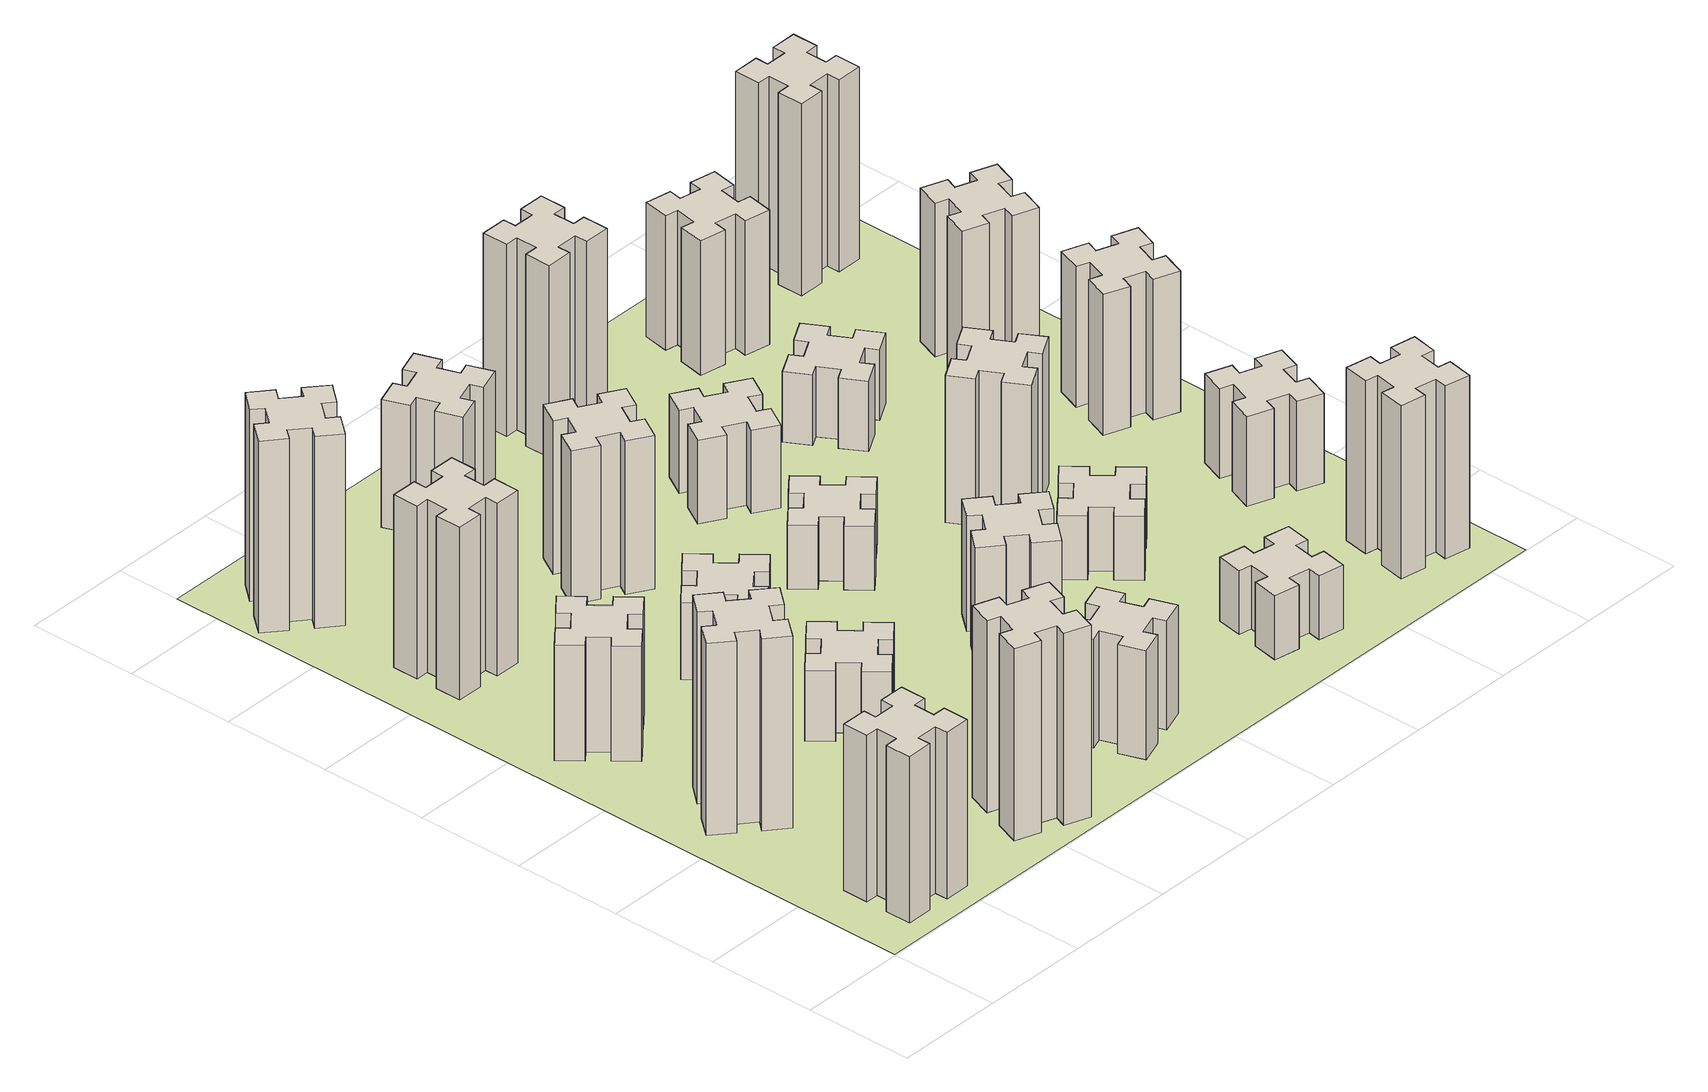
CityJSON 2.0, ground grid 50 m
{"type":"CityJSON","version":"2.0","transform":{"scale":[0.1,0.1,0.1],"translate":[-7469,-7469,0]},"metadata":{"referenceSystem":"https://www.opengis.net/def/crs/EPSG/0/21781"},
"CityObjects":{
"building1":{"type":"Building","attributes":{"class":"1000","function":"1000","usage":"1000","yearOfConstruction":2016,"roofType":"1000","measuredHeight":78,"storeysAboveGround":30,"storeysBelowGround":0},"geometry":[{"type":"Solid","lod":"1","boundaries":[[[[0,1,2,3,4,5,6,7,8,9,10,11,12,13,14,15,16,17,18,19]],[[17,16,20,21]],[[16,15,22,20]],[[15,14,23,22]],[[14,13,24,23]],[[13,12,25,24]],[[12,11,26,25]],[[11,10,27,26]],[[10,9,28,27]],[[9,8,29,28]],[[8,7,30,29]],[[7,6,31,30]],[[6,5,32,31]],[[5,4,33,32]],[[4,3,34,33]],[[3,2,35,34]],[[2,1,36,35]],[[1,0,37,36]],[[0,19,38,37]],[[19,18,39,38]],[[18,17,21,39]],[[24,25,26,27,28,29,30,31,32,33,34,35,36,37,38,39,21,20,22,23]]]]}]},
"building2":{"type":"Building","attributes":{"class":"1000","function":"1000","usage":"1000","yearOfConstruction":2016,"roofType":"1000","measuredHeight":90,"storeysAboveGround":30,"storeysBelowGround":0},"geometry":[{"type":"Solid","lod":"1","boundaries":[[[[40,41,42,43,44,45,46,47,48,49,50,51,52,53,54,55,56,57,58,59]],[[57,56,60,61]],[[56,55,62,60]],[[55,54,63,62]],[[54,53,64,63]],[[53,52,65,64]],[[52,51,66,65]],[[51,50,67,66]],[[50,49,68,67]],[[49,48,69,68]],[[48,47,70,69]],[[47,46,71,70]],[[46,45,72,71]],[[45,44,73,72]],[[44,43,74,73]],[[43,42,75,74]],[[42,41,76,75]],[[41,40,77,76]],[[40,59,78,77]],[[59,58,79,78]],[[58,57,61,79]],[[64,65,66,67,68,69,70,71,72,73,74,75,76,77,78,79,61,60,62,63]]]]}]},
"building3":{"type":"Building","attributes":{"class":"1000","function":"1000","usage":"1000","yearOfConstruction":2016,"roofType":"1000","measuredHeight":54,"storeysAboveGround":30,"storeysBelowGround":0},"geometry":[{"type":"Solid","lod":"1","boundaries":[[[[80,81,82,83,84,85,86,87,88,89,90,91,92,93,94,95,96,97,98,99]],[[97,96,100,101]],[[96,95,102,100]],[[95,94,103,102]],[[94,93,104,103]],[[93,92,105,104]],[[92,91,106,105]],[[91,90,107,106]],[[90,89,108,107]],[[89,88,109,108]],[[88,87,110,109]],[[87,86,111,110]],[[86,85,112,111]],[[85,84,113,112]],[[84,83,114,113]],[[83,82,115,114]],[[82,81,116,115]],[[81,80,117,116]],[[80,99,118,117]],[[99,98,119,118]],[[98,97,101,119]],[[104,105,106,107,108,109,110,111,112,113,114,115,116,117,118,119,101,100,102,103]]]]}]},
"building4":{"type":"Building","attributes":{"class":"1000","function":"1000","usage":"1000","yearOfConstruction":2016,"roofType":"1000","measuredHeight":81,"storeysAboveGround":30,"storeysBelowGround":0},"geometry":[{"type":"Solid","lod":"1","boundaries":[[[[120,121,122,123,124,125,126,127,128,129,130,131,132,133,134,135,136,137,138,139]],[[137,136,140,141]],[[136,135,142,140]],[[135,134,143,142]],[[134,133,144,143]],[[133,132,145,144]],[[132,131,146,145]],[[131,130,147,146]],[[130,129,148,147]],[[129,128,149,148]],[[128,127,150,149]],[[127,126,151,150]],[[126,125,152,151]],[[125,124,153,152]],[[124,123,154,153]],[[123,122,155,154]],[[122,121,156,155]],[[121,120,157,156]],[[120,139,158,157]],[[139,138,159,158]],[[138,137,141,159]],[[144,145,146,147,148,149,150,151,152,153,154,155,156,157,158,159,141,140,142,143]]]]}]},
"building5":{"type":"Building","attributes":{"class":"1000","function":"1000","usage":"1000","yearOfConstruction":2016,"roofType":"1000","measuredHeight":90,"storeysAboveGround":30,"storeysBelowGround":0},"geometry":[{"type":"Solid","lod":"1","boundaries":[[[[160,161,162,163,164,165,166,167,168,169,170,171,172,173,174,175,176,177,178,179]],[[177,176,180,181]],[[176,175,182,180]],[[175,174,183,182]],[[174,173,184,183]],[[173,172,185,184]],[[172,171,186,185]],[[171,170,187,186]],[[170,169,188,187]],[[169,168,189,188]],[[168,167,190,189]],[[167,166,191,190]],[[166,165,192,191]],[[165,164,193,192]],[[164,163,194,193]],[[163,162,195,194]],[[162,161,196,195]],[[161,160,197,196]],[[160,179,198,197]],[[179,178,199,198]],[[178,177,181,199]],[[184,185,186,187,188,189,190,191,192,193,194,195,196,197,198,199,181,180,182,183]]]]}]},
"building6":{"type":"Building","attributes":{"class":"1000","function":"1000","usage":"1000","yearOfConstruction":2016,"roofType":"1000","measuredHeight":90,"storeysAboveGround":30,"storeysBelowGround":0},"geometry":[{"type":"Solid","lod":"1","boundaries":[[[[200,201,202,203,204,205,206,207,208,209,210,211,212,213,214,215,216,217,218,219]],[[217,216,220,221]],[[216,215,222,220]],[[215,214,223,222]],[[214,213,224,223]],[[213,212,225,224]],[[212,211,226,225]],[[211,210,227,226]],[[210,209,228,227]],[[209,208,229,228]],[[208,207,230,229]],[[207,206,231,230]],[[206,205,232,231]],[[205,204,233,232]],[[204,203,234,233]],[[203,202,235,234]],[[202,201,236,235]],[[201,200,237,236]],[[200,219,238,237]],[[219,218,239,238]],[[218,217,221,239]],[[224,225,226,227,228,229,230,231,232,233,234,235,236,237,238,239,221,220,222,223]]]]}]},
"building7":{"type":"Building","attributes":{"class":"1000","function":"1000","usage":"1000","yearOfConstruction":2016,"roofType":"1000","measuredHeight":33,"storeysAboveGround":30,"storeysBelowGround":0},"geometry":[{"type":"Solid","lod":"1","boundaries":[[[[240,241,242,243,244,245,246,247,248,249,250,251,252,253,254,255,256,257,258,259]],[[257,256,260,261]],[[256,255,262,260]],[[255,254,263,262]],[[254,253,264,263]],[[253,252,265,264]],[[252,251,266,265]],[[251,250,267,266]],[[250,249,268,267]],[[249,248,269,268]],[[248,247,270,269]],[[247,246,271,270]],[[246,245,272,271]],[[245,244,273,272]],[[244,243,274,273]],[[243,242,275,274]],[[242,241,276,275]],[[241,240,277,276]],[[240,259,278,277]],[[259,258,279,278]],[[258,257,261,279]],[[264,265,266,267,268,269,270,271,272,273,274,275,276,277,278,279,261,260,262,263]]]]}]},
"building8":{"type":"Building","attributes":{"class":"1000","function":"1000","usage":"1000","yearOfConstruction":2016,"roofType":"1000","measuredHeight":36,"storeysAboveGround":30,"storeysBelowGround":0},"geometry":[{"type":"Solid","lod":"1","boundaries":[[[[280,281,282,283,284,285,286,287,288,289,290,291,292,293,294,295,296,297,298,299]],[[297,296,300,301]],[[296,295,302,300]],[[295,294,303,302]],[[294,293,304,303]],[[293,292,305,304]],[[292,291,306,305]],[[291,290,307,306]],[[290,289,308,307]],[[289,288,309,308]],[[288,287,310,309]],[[287,286,311,310]],[[286,285,312,311]],[[285,284,313,312]],[[284,283,314,313]],[[283,282,315,314]],[[282,281,316,315]],[[281,280,317,316]],[[280,299,318,317]],[[299,298,319,318]],[[298,297,301,319]],[[304,305,306,307,308,309,310,311,312,313,314,315,316,317,318,319,301,300,302,303]]]]}]},
"building9":{"type":"Building","attributes":{"class":"1000","function":"1000","usage":"1000","yearOfConstruction":2016,"roofType":"1000","measuredHeight":51,"storeysAboveGround":30,"storeysBelowGround":0},"geometry":[{"type":"Solid","lod":"1","boundaries":[[[[320,321,322,323,324,325,326,327,328,329,330,331,332,333,334,335,336,337,338,339]],[[337,336,340,341]],[[336,335,342,340]],[[335,334,343,342]],[[334,333,344,343]],[[333,332,345,344]],[[332,331,346,345]],[[331,330,347,346]],[[330,329,348,347]],[[329,328,349,348]],[[328,327,350,349]],[[327,326,351,350]],[[326,325,352,351]],[[325,324,353,352]],[[324,323,354,353]],[[323,322,355,354]],[[322,321,356,355]],[[321,320,357,356]],[[320,339,358,357]],[[339,338,359,358]],[[338,337,341,359]],[[344,345,346,347,348,349,350,351,352,353,354,355,356,357,358,359,341,340,342,343]]]]}]},
"building10":{"type":"Building","attributes":{"class":"1000","function":"1000","usage":"1000","yearOfConstruction":2016,"roofType":"1000","measuredHeight":72,"storeysAboveGround":30,"storeysBelowGround":0},"geometry":[{"type":"Solid","lod":"1","boundaries":[[[[360,361,362,363,364,365,366,367,368,369,370,371,372,373,374,375,376,377,378,379]],[[377,376,380,381]],[[376,375,382,380]],[[375,374,383,382]],[[374,373,384,383]],[[373,372,385,384]],[[372,371,386,385]],[[371,370,387,386]],[[370,369,388,387]],[[369,368,389,388]],[[368,367,390,389]],[[367,366,391,390]],[[366,365,392,391]],[[365,364,393,392]],[[364,363,394,393]],[[363,362,395,394]],[[362,361,396,395]],[[361,360,397,396]],[[360,379,398,397]],[[379,378,399,398]],[[378,377,381,399]],[[384,385,386,387,388,389,390,391,392,393,394,395,396,397,398,399,381,380,382,383]]]]}]},
"building11":{"type":"Building","attributes":{"class":"1000","function":"1000","usage":"1000","yearOfConstruction":2016,"roofType":"1000","measuredHeight":60,"storeysAboveGround":30,"storeysBelowGround":0},"geometry":[{"type":"Solid","lod":"1","boundaries":[[[[400,401,402,403,404,405,406,407,408,409,410,411,412,413,414,415,416,417,418,419]],[[417,416,420,421]],[[416,415,422,420]],[[415,414,423,422]],[[414,413,424,423]],[[413,412,425,424]],[[412,411,426,425]],[[411,410,427,426]],[[410,409,428,427]],[[409,408,429,428]],[[408,407,430,429]],[[407,406,431,430]],[[406,405,432,431]],[[405,404,433,432]],[[404,403,434,433]],[[403,402,435,434]],[[402,401,436,435]],[[401,400,437,436]],[[400,419,438,437]],[[419,418,439,438]],[[418,417,421,439]],[[424,425,426,427,428,429,430,431,432,433,434,435,436,437,438,439,421,420,422,423]]]]}]},
"building12":{"type":"Building","attributes":{"class":"1000","function":"1000","usage":"1000","yearOfConstruction":2016,"roofType":"1000","measuredHeight":54,"storeysAboveGround":30,"storeysBelowGround":0},"geometry":[{"type":"Solid","lod":"1","boundaries":[[[[440,441,442,443,444,445,446,447,448,449,450,451,452,453,454,455,456,457,458,459]],[[457,456,460,461]],[[456,455,462,460]],[[455,454,463,462]],[[454,453,464,463]],[[453,452,465,464]],[[452,451,466,465]],[[451,450,467,466]],[[450,449,468,467]],[[449,448,469,468]],[[448,447,470,469]],[[447,446,471,470]],[[446,445,472,471]],[[445,444,473,472]],[[444,443,474,473]],[[443,442,475,474]],[[442,441,476,475]],[[441,440,477,476]],[[440,459,478,477]],[[459,458,479,478]],[[458,457,461,479]],[[464,465,466,467,468,469,470,471,472,473,474,475,476,477,478,479,461,460,462,463]]]]}]},
"building13":{"type":"Building","attributes":{"class":"1000","function":"1000","usage":"1000","yearOfConstruction":2016,"roofType":"1000","measuredHeight":30,"storeysAboveGround":30,"storeysBelowGround":0},"geometry":[{"type":"Solid","lod":"1","boundaries":[[[[480,481,482,483,484,485,486,487,488,489,490,491,492,493,494,495,496,497,498,499]],[[497,496,500,501]],[[496,495,502,500]],[[495,494,503,502]],[[494,493,504,503]],[[493,492,505,504]],[[492,491,506,505]],[[491,490,507,506]],[[490,489,508,507]],[[489,488,509,508]],[[488,487,510,509]],[[487,486,511,510]],[[486,485,512,511]],[[485,484,513,512]],[[484,483,514,513]],[[483,482,515,514]],[[482,481,516,515]],[[481,480,517,516]],[[480,499,518,517]],[[499,498,519,518]],[[498,497,501,519]],[[504,505,506,507,508,509,510,511,512,513,514,515,516,517,518,519,501,500,502,503]]]]}]},
"building14":{"type":"Building","attributes":{"class":"1000","function":"1000","usage":"1000","yearOfConstruction":2016,"roofType":"1000","measuredHeight":39,"storeysAboveGround":30,"storeysBelowGround":0},"geometry":[{"type":"Solid","lod":"1","boundaries":[[[[520,521,522,523,524,525,526,527,528,529,530,531,532,533,534,535,536,537,538,539]],[[537,536,540,541]],[[536,535,542,540]],[[535,534,543,542]],[[534,533,544,543]],[[533,532,545,544]],[[532,531,546,545]],[[531,530,547,546]],[[530,529,548,547]],[[529,528,549,548]],[[528,527,550,549]],[[527,526,551,550]],[[526,525,552,551]],[[525,524,553,552]],[[524,523,554,553]],[[523,522,555,554]],[[522,521,556,555]],[[521,520,557,556]],[[520,539,558,557]],[[539,538,559,558]],[[538,537,541,559]],[[544,545,546,547,548,549,550,551,552,553,554,555,556,557,558,559,541,540,542,543]]]]}]},
"building15":{"type":"Building","attributes":{"class":"1000","function":"1000","usage":"1000","yearOfConstruction":2016,"roofType":"1000","measuredHeight":30,"storeysAboveGround":30,"storeysBelowGround":0},"geometry":[{"type":"Solid","lod":"1","boundaries":[[[[560,561,562,563,564,565,566,567,568,569,570,571,572,573,574,575,576,577,578,579]],[[577,576,580,581]],[[576,575,582,580]],[[575,574,583,582]],[[574,573,584,583]],[[573,572,585,584]],[[572,571,586,585]],[[571,570,587,586]],[[570,569,588,587]],[[569,568,589,588]],[[568,567,590,589]],[[567,566,591,590]],[[566,565,592,591]],[[565,564,593,592]],[[564,563,594,593]],[[563,562,595,594]],[[562,561,596,595]],[[561,560,597,596]],[[560,579,598,597]],[[579,578,599,598]],[[578,577,581,599]],[[584,585,586,587,588,589,590,591,592,593,594,595,596,597,598,599,581,580,582,583]]]]}]},
"building16":{"type":"Building","attributes":{"class":"1000","function":"1000","usage":"1000","yearOfConstruction":2016,"roofType":"1000","measuredHeight":90,"storeysAboveGround":30,"storeysBelowGround":0},"geometry":[{"type":"Solid","lod":"1","boundaries":[[[[600,601,602,603,604,605,606,607,608,609,610,611,612,613,614,615,616,617,618,619]],[[617,616,620,621]],[[616,615,622,620]],[[615,614,623,622]],[[614,613,624,623]],[[613,612,625,624]],[[612,611,626,625]],[[611,610,627,626]],[[610,609,628,627]],[[609,608,629,628]],[[608,607,630,629]],[[607,606,631,630]],[[606,605,632,631]],[[605,604,633,632]],[[604,603,634,633]],[[603,602,635,634]],[[602,601,636,635]],[[601,600,637,636]],[[600,619,638,637]],[[619,618,639,638]],[[618,617,621,639]],[[624,625,626,627,628,629,630,631,632,633,634,635,636,637,638,639,621,620,622,623]]]]}]},
"building17":{"type":"Building","attributes":{"class":"1000","function":"1000","usage":"1000","yearOfConstruction":2016,"roofType":"1000","measuredHeight":30,"storeysAboveGround":30,"storeysBelowGround":0},"geometry":[{"type":"Solid","lod":"1","boundaries":[[[[640,641,642,643,644,645,646,647,648,649,650,651,652,653,654,655,656,657,658,659]],[[657,656,660,661]],[[656,655,662,660]],[[655,654,663,662]],[[654,653,664,663]],[[653,652,665,664]],[[652,651,666,665]],[[651,650,667,666]],[[650,649,668,667]],[[649,648,669,668]],[[648,647,670,669]],[[647,646,671,670]],[[646,645,672,671]],[[645,644,673,672]],[[644,643,674,673]],[[643,642,675,674]],[[642,641,676,675]],[[641,640,677,676]],[[640,659,678,677]],[[659,658,679,678]],[[658,657,661,679]],[[664,665,666,667,668,669,670,671,672,673,674,675,676,677,678,679,661,660,662,663]]]]}]},
"building18":{"type":"Building","attributes":{"class":"1000","function":"1000","usage":"1000","yearOfConstruction":2016,"roofType":"1000","measuredHeight":69,"storeysAboveGround":30,"storeysBelowGround":0},"geometry":[{"type":"Solid","lod":"1","boundaries":[[[[680,681,682,683,684,685,686,687,688,689,690,691,692,693,694,695,696,697,698,699]],[[697,696,700,701]],[[696,695,702,700]],[[695,694,703,702]],[[694,693,704,703]],[[693,692,705,704]],[[692,691,706,705]],[[691,690,707,706]],[[690,689,708,707]],[[689,688,709,708]],[[688,687,710,709]],[[687,686,711,710]],[[686,685,712,711]],[[685,684,713,712]],[[684,683,714,713]],[[683,682,715,714]],[[682,681,716,715]],[[681,680,717,716]],[[680,699,718,717]],[[699,698,719,718]],[[698,697,701,719]],[[704,705,706,707,708,709,710,711,712,713,714,715,716,717,718,719,701,700,702,703]]]]}]},
"building19":{"type":"Building","attributes":{"class":"1000","function":"1000","usage":"1000","yearOfConstruction":2016,"roofType":"1000","measuredHeight":33,"storeysAboveGround":30,"storeysBelowGround":0},"geometry":[{"type":"Solid","lod":"1","boundaries":[[[[720,721,722,723,724,725,726,727,728,729,730,731,732,733,734,735,736,737,738,739]],[[737,736,740,741]],[[736,735,742,740]],[[735,734,743,742]],[[734,733,744,743]],[[733,732,745,744]],[[732,731,746,745]],[[731,730,747,746]],[[730,729,748,747]],[[729,728,749,748]],[[728,727,750,749]],[[727,726,751,750]],[[726,725,752,751]],[[725,724,753,752]],[[724,723,754,753]],[[723,722,755,754]],[[722,721,756,755]],[[721,720,757,756]],[[720,739,758,757]],[[739,738,759,758]],[[738,737,741,759]],[[744,745,746,747,748,749,750,751,752,753,754,755,756,757,758,759,741,740,742,743]]]]}]},
"building20":{"type":"Building","attributes":{"class":"1000","function":"1000","usage":"1000","yearOfConstruction":2016,"roofType":"1000","measuredHeight":81,"storeysAboveGround":30,"storeysBelowGround":0},"geometry":[{"type":"Solid","lod":"1","boundaries":[[[[760,761,762,763,764,765,766,767,768,769,770,771,772,773,774,775,776,777,778,779]],[[777,776,780,781]],[[776,775,782,780]],[[775,774,783,782]],[[774,773,784,783]],[[773,772,785,784]],[[772,771,786,785]],[[771,770,787,786]],[[770,769,788,787]],[[769,768,789,788]],[[768,767,790,789]],[[767,766,791,790]],[[766,765,792,791]],[[765,764,793,792]],[[764,763,794,793]],[[763,762,795,794]],[[762,761,796,795]],[[761,760,797,796]],[[760,779,798,797]],[[779,778,799,798]],[[778,777,781,799]],[[784,785,786,787,788,789,790,791,792,793,794,795,796,797,798,799,781,780,782,783]]]]}]},
"building21":{"type":"Building","attributes":{"class":"1000","function":"1000","usage":"1000","yearOfConstruction":2016,"roofType":"1000","measuredHeight":63,"storeysAboveGround":30,"storeysBelowGround":0},"geometry":[{"type":"Solid","lod":"1","boundaries":[[[[800,801,802,803,804,805,806,807,808,809,810,811,812,813,814,815,816,817,818,819]],[[817,816,820,821]],[[816,815,822,820]],[[815,814,823,822]],[[814,813,824,823]],[[813,812,825,824]],[[812,811,826,825]],[[811,810,827,826]],[[810,809,828,827]],[[809,808,829,828]],[[808,807,830,829]],[[807,806,831,830]],[[806,805,832,831]],[[805,804,833,832]],[[804,803,834,833]],[[803,802,835,834]],[[802,801,836,835]],[[801,800,837,836]],[[800,819,838,837]],[[819,818,839,838]],[[818,817,821,839]],[[824,825,826,827,828,829,830,831,832,833,834,835,836,837,838,839,821,820,822,823]]]]}]},
"building22":{"type":"Building","attributes":{"class":"1000","function":"1000","usage":"1000","yearOfConstruction":2016,"roofType":"1000","measuredHeight":42,"storeysAboveGround":30,"storeysBelowGround":0},"geometry":[{"type":"Solid","lod":"1","boundaries":[[[[840,841,842,843,844,845,846,847,848,849,850,851,852,853,854,855,856,857,858,859]],[[857,856,860,861]],[[856,855,862,860]],[[855,854,863,862]],[[854,853,864,863]],[[853,852,865,864]],[[852,851,866,865]],[[851,850,867,866]],[[850,849,868,867]],[[849,848,869,868]],[[848,847,870,869]],[[847,846,871,870]],[[846,845,872,871]],[[845,844,873,872]],[[844,843,874,873]],[[843,842,875,874]],[[842,841,876,875]],[[841,840,877,876]],[[840,859,878,877]],[[859,858,879,878]],[[858,857,861,879]],[[864,865,866,867,868,869,870,871,872,873,874,875,876,877,878,879,861,860,862,863]]]]}]},
"building23":{"type":"Building","attributes":{"class":"1000","function":"1000","usage":"1000","yearOfConstruction":2016,"roofType":"1000","measuredHeight":66,"storeysAboveGround":30,"storeysBelowGround":0},"geometry":[{"type":"Solid","lod":"1","boundaries":[[[[880,881,882,883,884,885,886,887,888,889,890,891,892,893,894,895,896,897,898,899]],[[897,896,900,901]],[[896,895,902,900]],[[895,894,903,902]],[[894,893,904,903]],[[893,892,905,904]],[[892,891,906,905]],[[891,890,907,906]],[[890,889,908,907]],[[889,888,909,908]],[[888,887,910,909]],[[887,886,911,910]],[[886,885,912,911]],[[885,884,913,912]],[[884,883,914,913]],[[883,882,915,914]],[[882,881,916,915]],[[881,880,917,916]],[[880,899,918,917]],[[899,898,919,918]],[[898,897,901,919]],[[904,905,906,907,908,909,910,911,912,913,914,915,916,917,918,919,901,900,902,903]]]]}]},
"building24":{"type":"Building","attributes":{"class":"1000","function":"1000","usage":"1000","yearOfConstruction":2016,"roofType":"1000","measuredHeight":72,"storeysAboveGround":30,"storeysBelowGround":0},"geometry":[{"type":"Solid","lod":"1","boundaries":[[[[920,921,922,923,924,925,926,927,928,929,930,931,932,933,934,935,936,937,938,939]],[[937,936,940,941]],[[936,935,942,940]],[[935,934,943,942]],[[934,933,944,943]],[[933,932,945,944]],[[932,931,946,945]],[[931,930,947,946]],[[930,929,948,947]],[[929,928,949,948]],[[928,927,950,949]],[[927,926,951,950]],[[926,925,952,951]],[[925,924,953,952]],[[924,923,954,953]],[[923,922,955,954]],[[922,921,956,955]],[[921,920,957,956]],[[920,939,958,957]],[[939,938,959,958]],[[938,937,941,959]],[[944,945,946,947,948,949,950,951,952,953,954,955,956,957,958,959,941,940,942,943]]]]}]},
"building25":{"type":"Building","attributes":{"class":"1000","function":"1000","usage":"1000","yearOfConstruction":2016,"roofType":"1000","measuredHeight":90,"storeysAboveGround":30,"storeysBelowGround":0},"geometry":[{"type":"Solid","lod":"1","boundaries":[[[[960,961,962,963,964,965,966,967,968,969,970,971,972,973,974,975,976,977,978,979]],[[977,976,980,981]],[[976,975,982,980]],[[975,974,983,982]],[[974,973,984,983]],[[973,972,985,984]],[[972,971,986,985]],[[971,970,987,986]],[[970,969,988,987]],[[969,968,989,988]],[[968,967,990,989]],[[967,966,991,990]],[[966,965,992,991]],[[965,964,993,992]],[[964,963,994,993]],[[963,962,995,994]],[[962,961,996,995]],[[961,960,997,996]],[[960,979,998,997]],[[979,978,999,998]],[[978,977,981,999]],[[984,985,986,987,988,989,990,991,992,993,994,995,996,997,998,999,981,980,982,983]]]]}]},
"landuse1":{"type":"LandUse","attributes":{"name":"plot1","function":"1010"},"geometry":[{"type":"MultiSurface","lod":"1","boundaries":[[[1000,1001,1002,1003]]]}]}
},
"vertices":[
[265,325,0],[265,225,0],[205,225,0],[205,105,0],[325,105,0],[325,165,0],[425,165,0],[425,105,0],[545,105,0],[545,225,0],[485,225,0],[485,325,0],[545,325,0],[545,445,0],[425,445,0],[425,385,0],[325,385,0],[325,445,0],[205,445,0],[205,325,0],[325,385,780],[325,445,780],[425,385,780],[425,445,780],[545,445,780],[545,325,780],[485,325,780],[485,225,780],[545,225,780],[545,105,780],[425,105,780],[425,165,780],[325,165,780],[325,105,780],[205,105,780],[205,225,780],[265,225,780],[265,325,780],[205,325,780],[205,445,780],
[484,1167,0],[408,1232,0],[446,1278,0],[354,1355,0],[277,1263,0],[323,1224,0],[259,1148,0],[213,1186,0],[136,1094,0],[228,1017,0],[266,1063,0],[343,999,0],[304,953,0],[396,876,0],[473,968,0],[427,1006,0],[492,1083,0],[538,1044,0],[615,1136,0],[523,1213,0],[492,1083,900],[538,1044,900],[427,1006,900],[473,968,900],[396,876,900],[304,953,900],[343,999,900],[266,1063,900],[228,1017,900],[136,1094,900],[213,1186,900],[259,1148,900],[323,1224,900],[277,1263,900],[354,1355,900],[446,1278,900],[408,1232,900],[484,1167,900],[523,1213,900],[615,1136,900],
[492,1888,0],[427,1964,0],[473,2003,0],[396,2095,0],[304,2018,0],[343,1972,0],[266,1907,0],[228,1953,0],[136,1876,0],[213,1784,0],[259,1823,0],[323,1746,0],[277,1708,0],[354,1616,0],[446,1693,0],[408,1739,0],[484,1803,0],[523,1757,0],[615,1834,0],[538,1926,0],[484,1803,540],[523,1757,540],[408,1739,540],[446,1693,540],[354,1616,540],[277,1708,540],[323,1746,540],[259,1823,540],[213,1784,540],[136,1876,540],[228,1953,540],[266,1907,540],[343,1972,540],[304,2018,540],[396,2095,540],[473,2003,540],[427,1964,540],[492,1888,540],[538,1926,540],[615,1834,540],
[485,2545,0],[485,2645,0],[545,2645,0],[545,2765,0],[425,2765,0],[425,2705,0],[325,2705,0],[325,2765,0],[205,2765,0],[205,2645,0],[265,2645,0],[265,2545,0],[205,2545,0],[205,2425,0],[325,2425,0],[325,2485,0],[425,2485,0],[425,2425,0],[545,2425,0],[545,2545,0],[425,2485,810],[425,2425,810],[325,2485,810],[325,2425,810],[205,2425,810],[205,2545,810],[265,2545,810],[265,2645,810],[205,2645,810],[205,2765,810],[325,2765,810],[325,2705,810],[425,2705,810],[425,2765,810],[545,2765,810],[545,2645,810],[485,2645,810],[485,2545,810],[545,2545,810],[545,2425,810],
[1029,360,0],[995,266,0],[939,287,0],[897,174,0],[1010,133,0],[1031,189,0],[1125,155,0],[1104,99,0],[1217,57,0],[1258,170,0],[1202,191,0],[1236,285,0],[1292,264,0],[1333,377,0],[1220,418,0],[1200,362,0],[1106,396,0],[1127,452,0],[1014,493,0],[973,380,0],[1106,396,900],[1127,452,900],[1200,362,900],[1220,418,900],[1333,377,900],[1292,264,900],[1236,285,900],[1202,191,900],[1258,170,900],[1217,57,900],[1104,99,900],[1125,155,900],[1031,189,900],[1010,133,900],[897,174,900],[939,287,900],[995,266,900],[1029,360,900],[973,380,900],[1014,493,900],
[384,3387,0],[308,3452,0],[346,3498,0],[254,3575,0],[177,3483,0],[223,3444,0],[159,3368,0],[113,3406,0],[36,3314,0],[128,3237,0],[166,3283,0],[243,3219,0],[204,3173,0],[296,3096,0],[373,3188,0],[327,3226,0],[392,3303,0],[438,3264,0],[515,3356,0],[423,3433,0],[392,3303,900],[438,3264,900],[327,3226,900],[373,3188,900],[296,3096,900],[204,3173,900],[243,3219,900],[166,3283,900],[128,3237,900],[36,3314,900],[113,3406,900],[159,3368,900],[223,3444,900],[177,3483,900],[254,3575,900],[346,3498,900],[308,3452,900],[384,3387,900],[423,3433,900],[515,3356,900],
[1083,1332,0],[1006,1267,0],[968,1313,0],[876,1236,0],[953,1144,0],[999,1183,0],[1063,1106,0],[1017,1068,0],[1094,976,0],[1186,1053,0],[1148,1099,0],[1224,1163,0],[1263,1117,0],[1355,1194,0],[1278,1286,0],[1232,1248,0],[1167,1324,0],[1213,1363,0],[1136,1455,0],[1044,1378,0],[1167,1324,330],[1213,1363,330],[1232,1248,330],[1278,1286,330],[1355,1194,330],[1263,1117,330],[1224,1163,330],[1148,1099,330],[1186,1053,330],[1094,976,330],[1017,1068,330],[1063,1106,330],[999,1183,330],[953,1144,330],[876,1236,330],[968,1313,330],[1006,1267,330],[1083,1332,330],[1044,1378,330],[1136,1455,330],
[1083,1972,0],[1006,1907,0],[968,1953,0],[876,1876,0],[953,1784,0],[999,1823,0],[1063,1746,0],[1017,1708,0],[1094,1616,0],[1186,1693,0],[1148,1739,0],[1224,1803,0],[1263,1757,0],[1355,1834,0],[1278,1926,0],[1232,1888,0],[1167,1964,0],[1213,2003,0],[1136,2095,0],[1044,2018,0],[1167,1964,360],[1213,2003,360],[1232,1888,360],[1278,1926,360],[1355,1834,360],[1263,1757,360],[1224,1803,360],[1148,1739,360],[1186,1693,360],[1094,1616,360],[1017,1708,360],[1063,1746,360],[999,1823,360],[953,1784,360],[876,1876,360],[968,1953,360],[1006,1907,360],[1083,1972,360],[1044,2018,360],[1136,2095,360],
[1765,496,0],[1671,462,0],[1650,518,0],[1537,477,0],[1579,364,0],[1635,385,0],[1669,291,0],[1613,270,0],[1654,157,0],[1767,199,0],[1746,255,0],[1840,289,0],[1860,233,0],[1973,274,0],[1932,387,0],[1876,366,0],[1842,460,0],[1898,480,0],[1857,593,0],[1744,552,0],[1842,460,510],[1898,480,510],[1876,366,510],[1932,387,510],[1973,274,510],[1860,233,510],[1840,289,510],[1746,255,510],[1767,199,510],[1654,157,510],[1613,270,510],[1669,291,510],[1635,385,510],[1579,364,510],[1537,477,510],[1650,518,510],[1671,462,510],[1765,496,510],[1744,552,510],[1857,593,510],
[1314,2666,0],[1227,2716,0],[1257,2768,0],[1153,2828,0],[1093,2724,0],[1145,2694,0],[1095,2607,0],[1043,2637,0],[983,2533,0],[1087,2473,0],[1117,2525,0],[1204,2475,0],[1174,2423,0],[1278,2363,0],[1338,2467,0],[1286,2497,0],[1336,2584,0],[1388,2554,0],[1448,2658,0],[1344,2718,0],[1336,2584,720],[1388,2554,720],[1286,2497,720],[1338,2467,720],[1278,2363,720],[1174,2423,720],[1204,2475,720],[1117,2525,720],[1087,2473,720],[983,2533,720],[1043,2637,720],[1095,2607,720],[1145,2694,720],[1093,2724,720],[1153,2828,720],[1257,2768,720],[1227,2716,720],[1314,2666,720],[1344,2718,720],[1448,2658,720],
[1125,3456,0],[1031,3422,0],[1010,3478,0],[897,3437,0],[939,3324,0],[995,3345,0],[1029,3251,0],[973,3230,0],[1014,3117,0],[1127,3159,0],[1106,3215,0],[1200,3249,0],[1220,3193,0],[1333,3234,0],[1292,3347,0],[1236,3326,0],[1202,3420,0],[1258,3440,0],[1217,3553,0],[1104,3512,0],[1202,3420,600],[1258,3440,600],[1236,3326,600],[1292,3347,600],[1333,3234,600],[1220,3193,600],[1200,3249,600],[1106,3215,600],[1127,3159,600],[1014,3117,600],[973,3230,600],[1029,3251,600],[995,3345,600],[939,3324,600],[897,3437,600],[1010,3478,600],[1031,3422,600],[1125,3456,600],[1104,3512,600],[1217,3553,600],
[1846,1063,0],[1923,999,0],[1884,953,0],[1976,876,0],[2053,968,0],[2007,1006,0],[2072,1083,0],[2118,1044,0],[2195,1136,0],[2103,1213,0],[2064,1167,0],[1988,1232,0],[2026,1278,0],[1934,1355,0],[1857,1263,0],[1903,1224,0],[1839,1148,0],[1793,1186,0],[1716,1094,0],[1808,1017,0],[1839,1148,540],[1793,1186,540],[1903,1224,540],[1857,1263,540],[1934,1355,540],[2026,1278,540],[1988,1232,540],[2064,1167,540],[2103,1213,540],[2195,1136,540],[2118,1044,540],[2072,1083,540],[2007,1006,540],[2053,968,540],[1976,876,540],[1884,953,540],[1923,999,540],[1846,1063,540],[1808,1017,540],[1716,1094,540],
[1972,1988,0],[1907,2064,0],[1953,2103,0],[1876,2195,0],[1784,2118,0],[1823,2072,0],[1746,2007,0],[1708,2053,0],[1616,1976,0],[1693,1884,0],[1739,1923,0],[1803,1846,0],[1757,1808,0],[1834,1716,0],[1926,1793,0],[1888,1839,0],[1964,1903,0],[2003,1857,0],[2095,1934,0],[2018,2026,0],[1964,1903,300],[2003,1857,300],[1888,1839,300],[1926,1793,300],[1834,1716,300],[1757,1808,300],[1803,1846,300],[1739,1923,300],[1693,1884,300],[1616,1976,300],[1708,2053,300],[1746,2007,300],[1823,2072,300],[1784,2118,300],[1876,2195,300],[1953,2103,300],[1907,2064,300],[1972,1988,300],[2018,2026,300],[2095,1934,300],
[2026,2497,0],[2076,2584,0],[2128,2554,0],[2188,2658,0],[2084,2718,0],[2054,2666,0],[1967,2716,0],[1997,2768,0],[1893,2828,0],[1833,2724,0],[1885,2694,0],[1835,2607,0],[1783,2637,0],[1723,2533,0],[1827,2473,0],[1857,2525,0],[1944,2475,0],[1914,2423,0],[2018,2363,0],[2078,2467,0],[1944,2475,390],[1914,2423,390],[1857,2525,390],[1827,2473,390],[1723,2533,390],[1783,2637,390],[1835,2607,390],[1885,2694,390],[1833,2724,390],[1893,2828,390],[1997,2768,390],[1967,2716,390],[2054,2666,390],[2084,2718,390],[2188,2658,390],[2128,2554,390],[2076,2584,390],[2026,2497,390],[2078,2467,390],[2018,2363,390],
[2596,444,0],[2578,345,0],[2519,356,0],[2498,237,0],[2617,217,0],[2627,276,0],[2725,258,0],[2715,199,0],[2833,178,0],[2854,297,0],[2795,307,0],[2812,405,0],[2871,395,0],[2892,513,0],[2774,534,0],[2764,475,0],[2665,492,0],[2676,551,0],[2557,572,0],[2537,454,0],[2665,492,300],[2676,551,300],[2764,475,300],[2774,534,300],[2892,513,300],[2871,395,300],[2812,405,300],[2795,307,300],[2854,297,300],[2833,178,300],[2715,199,300],[2725,258,300],[2627,276,300],[2617,217,300],[2498,237,300],[2519,356,300],[2578,345,300],[2596,444,300],[2537,454,300],[2557,572,300],
[1965,3385,0],[1965,3485,0],[2025,3485,0],[2025,3605,0],[1905,3605,0],[1905,3545,0],[1805,3545,0],[1805,3605,0],[1685,3605,0],[1685,3485,0],[1745,3485,0],[1745,3385,0],[1685,3385,0],[1685,3265,0],[1805,3265,0],[1805,3325,0],[1905,3325,0],[1905,3265,0],[2025,3265,0],[2025,3385,0],[1905,3325,900],[1905,3265,900],[1805,3325,900],[1805,3265,900],[1685,3265,900],[1685,3385,900],[1745,3385,900],[1745,3485,900],[1685,3485,900],[1685,3605,900],[1805,3605,900],[1805,3545,900],[1905,3545,900],[1905,3605,900],[2025,3605,900],[2025,3485,900],[1965,3485,900],[1965,3385,900],[2025,3385,900],[2025,3265,900],
[2628,1099,0],[2704,1163,0],[2743,1117,0],[2835,1194,0],[2758,1286,0],[2712,1248,0],[2647,1324,0],[2693,1363,0],[2616,1455,0],[2524,1378,0],[2563,1332,0],[2486,1267,0],[2448,1313,0],[2356,1236,0],[2433,1144,0],[2479,1183,0],[2543,1106,0],[2497,1068,0],[2574,976,0],[2666,1053,0],[2543,1106,300],[2497,1068,300],[2479,1183,300],[2433,1144,300],[2356,1236,300],[2448,1313,300],[2486,1267,300],[2563,1332,300],[2524,1378,300],[2616,1455,300],[2693,1363,300],[2647,1324,300],[2712,1248,300],[2758,1286,300],[2835,1194,300],[2743,1117,300],[2704,1163,300],[2628,1099,300],[2666,1053,300],[2574,976,300],
[2716,1767,0],[2666,1854,0],[2718,1884,0],[2658,1988,0],[2554,1928,0],[2584,1876,0],[2497,1826,0],[2467,1878,0],[2363,1818,0],[2423,1714,0],[2475,1744,0],[2525,1657,0],[2473,1627,0],[2533,1523,0],[2637,1583,0],[2607,1635,0],[2694,1685,0],[2724,1633,0],[2828,1693,0],[2768,1797,0],[2694,1685,690],[2724,1633,690],[2607,1635,690],[2637,1583,690],[2533,1523,690],[2473,1627,690],[2525,1657,690],[2475,1744,690],[2423,1714,690],[2363,1818,690],[2467,1878,690],[2497,1826,690],[2584,1876,690],[2554,1928,690],[2658,1988,690],[2718,1884,690],[2666,1854,690],[2716,1767,690],[2768,1797,690],[2828,1693,690],
[2475,2584,0],[2525,2497,0],[2473,2467,0],[2533,2363,0],[2637,2423,0],[2607,2475,0],[2694,2525,0],[2724,2473,0],[2828,2533,0],[2768,2637,0],[2716,2607,0],[2666,2694,0],[2718,2724,0],[2658,2828,0],[2554,2768,0],[2584,2716,0],[2497,2666,0],[2467,2718,0],[2363,2658,0],[2423,2554,0],[2497,2666,330],[2467,2718,330],[2584,2716,330],[2554,2768,330],[2658,2828,330],[2718,2724,330],[2666,2694,330],[2716,2607,330],[2768,2637,330],[2828,2533,330],[2724,2473,330],[2694,2525,330],[2607,2475,330],[2637,2423,330],[2533,2363,330],[2473,2467,330],[2525,2497,330],[2475,2584,330],[2423,2554,330],[2363,2658,330],
[3504,475,0],[3405,492,0],[3416,551,0],[3297,572,0],[3277,454,0],[3336,444,0],[3318,345,0],[3259,356,0],[3238,237,0],[3357,217,0],[3367,276,0],[3465,258,0],[3455,199,0],[3573,178,0],[3594,297,0],[3535,307,0],[3552,405,0],[3611,395,0],[3632,513,0],[3514,534,0],[3552,405,810],[3611,395,810],[3535,307,810],[3594,297,810],[3573,178,810],[3455,199,810],[3465,258,810],[3367,276,810],[3357,217,810],[3238,237,810],[3259,356,810],[3318,345,810],[3336,444,810],[3277,454,810],[3297,572,810],[3416,551,810],[3405,492,810],[3504,475,810],[3514,534,810],[3632,513,810],
[2596,3404,0],[2578,3305,0],[2519,3316,0],[2498,3197,0],[2617,3177,0],[2627,3236,0],[2725,3218,0],[2715,3159,0],[2833,3138,0],[2854,3257,0],[2795,3267,0],[2812,3365,0],[2871,3355,0],[2892,3473,0],[2774,3494,0],[2764,3435,0],[2665,3452,0],[2676,3511,0],[2557,3532,0],[2537,3414,0],[2665,3452,630],[2676,3511,630],[2764,3435,630],[2774,3494,630],[2892,3473,630],[2871,3355,630],[2812,3365,630],[2795,3267,630],[2854,3257,630],[2833,3138,630],[2715,3159,630],[2725,3218,630],[2627,3236,630],[2617,3177,630],[2498,3197,630],[2519,3316,630],[2578,3305,630],[2596,3404,630],[2537,3414,630],[2557,3532,630],
[3351,1029,0],[3445,995,0],[3424,939,0],[3537,897,0],[3578,1010,0],[3522,1031,0],[3556,1125,0],[3612,1104,0],[3653,1217,0],[3540,1258,0],[3520,1202,0],[3426,1236,0],[3447,1292,0],[3334,1333,0],[3293,1220,0],[3349,1200,0],[3315,1106,0],[3259,1127,0],[3217,1014,0],[3330,973,0],[3315,1106,420],[3259,1127,420],[3349,1200,420],[3293,1220,420],[3334,1333,420],[3447,1292,420],[3426,1236,420],[3520,1202,420],[3540,1258,420],[3653,1217,420],[3612,1104,420],[3556,1125,420],[3522,1031,420],[3578,1010,420],[3537,897,420],[3424,939,420],[3445,995,420],[3351,1029,420],[3330,973,420],[3217,1014,420],
[3520,1942,0],[3426,1976,0],[3447,2032,0],[3334,2073,0],[3293,1960,0],[3349,1940,0],[3315,1846,0],[3259,1867,0],[3217,1754,0],[3330,1713,0],[3351,1769,0],[3445,1735,0],[3424,1679,0],[3537,1637,0],[3578,1750,0],[3522,1771,0],[3556,1865,0],[3612,1844,0],[3653,1957,0],[3540,1998,0],[3556,1865,660],[3612,1844,660],[3522,1771,660],[3578,1750,660],[3537,1637,660],[3424,1679,660],[3445,1735,660],[3351,1769,660],[3330,1713,660],[3217,1754,660],[3259,1867,660],[3315,1846,660],[3349,1940,660],[3293,1960,660],[3334,2073,660],[3447,2032,660],[3426,1976,660],[3520,1942,660],[3540,1998,660],[3653,1957,660],
[3420,2582,0],[3326,2616,0],[3347,2672,0],[3234,2713,0],[3193,2600,0],[3249,2580,0],[3215,2486,0],[3159,2507,0],[3117,2394,0],[3230,2353,0],[3251,2409,0],[3345,2375,0],[3324,2319,0],[3437,2277,0],[3478,2390,0],[3422,2411,0],[3456,2505,0],[3512,2484,0],[3553,2597,0],[3440,2638,0],[3456,2505,720],[3512,2484,720],[3422,2411,720],[3478,2390,720],[3437,2277,720],[3324,2319,720],[3345,2375,720],[3251,2409,720],[3230,2353,720],[3117,2394,720],[3159,2507,720],[3215,2486,720],[3249,2580,720],[3193,2600,720],[3234,2713,720],[3347,2672,720],[3326,2616,720],[3420,2582,720],[3440,2638,720],[3553,2597,720],
[3285,3325,0],[3385,3325,0],[3385,3265,0],[3505,3265,0],[3505,3385,0],[3445,3385,0],[3445,3485,0],[3505,3485,0],[3505,3605,0],[3385,3605,0],[3385,3545,0],[3285,3545,0],[3285,3605,0],[3165,3605,0],[3165,3485,0],[3225,3485,0],[3225,3385,0],[3165,3385,0],[3165,3265,0],[3285,3265,0],[3225,3385,900],[3165,3385,900],[3225,3485,900],[3165,3485,900],[3165,3605,900],[3285,3605,900],[3285,3545,900],[3385,3545,900],[3385,3605,900],[3505,3605,900],[3505,3485,900],[3445,3485,900],[3445,3385,900],[3505,3385,900],[3505,3265,900],[3385,3265,900],[3385,3325,900],[3285,3325,900],[3285,3265,900],[3165,3265,900],
[5,3705,0],[3705,3705,0],[3705,5,0],[5,5,0]
]}
